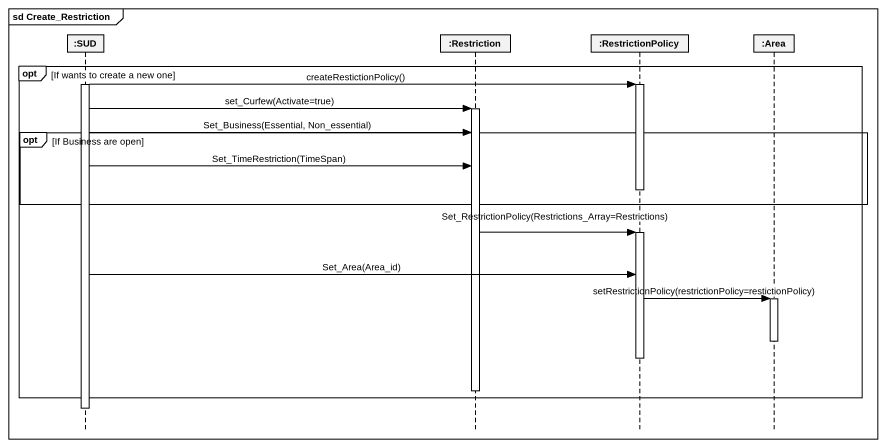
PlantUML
@startuml
mainframe sd Create_Restriction
hide footbox
participant ":SUD" as SUD
participant ":Restriction" as Restriction
participant ":RestrictionPolicy" as RestrictionPolicy
participant ":Area" as Area

opt If wants to create a new one
  activate SUD
  SUD -> RestrictionPolicy : createRestictionPolicy()
  activate RestrictionPolicy
  SUD -> Restriction : set_Curfew(Activate=true)
  activate Restriction
  opt If Business are open
    SUD -> Restriction : Set_Business(Essential, Non_essential)
    SUD -> Restriction : Set_TimeRestriction(TimeSpan)
    deactivate RestrictionPolicy
  end
  Restriction -> RestrictionPolicy : Set_RestrictionPolicy(Restrictions_Array=Restrictions)
  activate RestrictionPolicy
  SUD -> RestrictionPolicy : Set_Area(Area_id)
  RestrictionPolicy -> Area : setRestrictionPolicy(restrictionPolicy=restictionPolicy)
  activate Area
  deactivate Area
  deactivate RestrictionPolicy
  deactivate Restriction
end
deactivate SUD
@enduml
